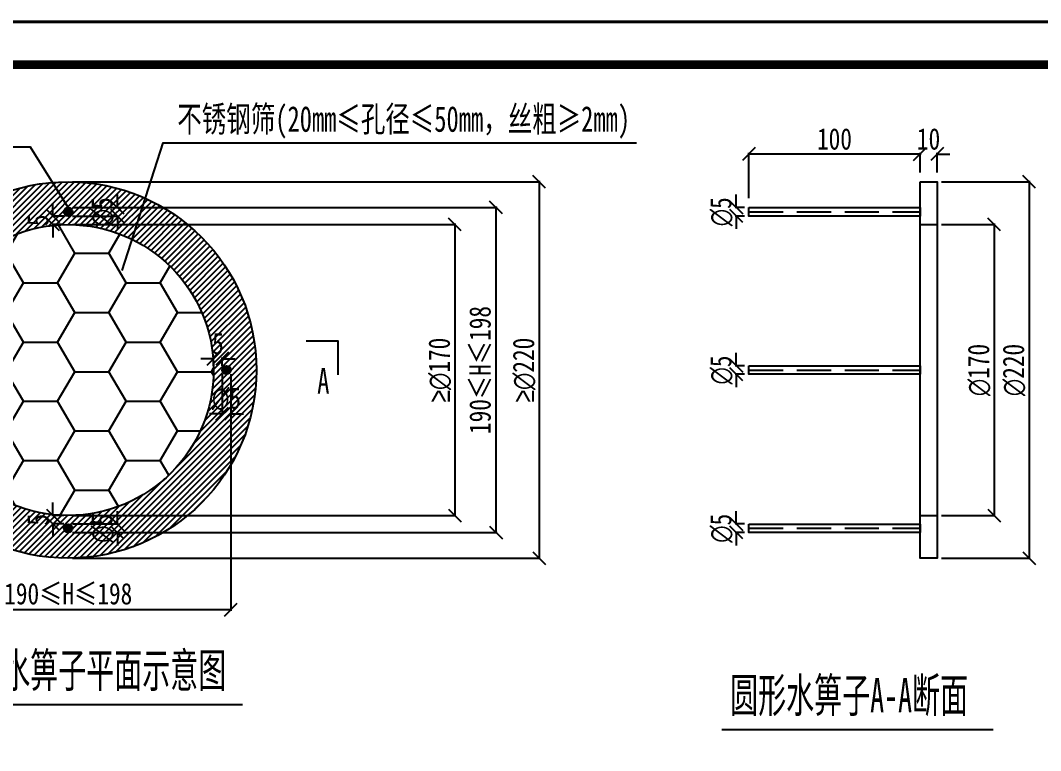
# Model space of a CAD drawing. Header units: inches. Extents: x 543053 to 596620, y -30642 to -5315.
# Drawn here: x 584922 to 587903, y -25342 to -23208 of the extents above; entities that cross this region are included whole.
import ezdxf
from ezdxf.enums import TextEntityAlignment as Align

# ---------------------------------------------------------------- set-up
doc = ezdxf.new("R2010")
doc.units = ezdxf.units.IN
doc.header["$MEASUREMENT"] = 0
doc.header["$PDSIZE"] = -20
doc.linetypes.add('DASH', pattern=[3.5, 2.5, -1])
doc.layers.get('DEFPOINTS').update_dxf_attribs({"color": 250})
for name, color, linetype in [('3', 3, 'Continuous'), ('BZ', 7, 'Continuous'), ('GesoftDrawFrameFrameBlockLayer', 7, 'Continuous'), ('GesoftDrawFrameInLineLayer', 85, 'Continuous'), ('GesoftDrawFrameOutLineLayer', 180, 'Continuous'), ('GesoftDrawFrameTitleLayer', 7, 'Continuous'), ('图标注', 3, 'Continuous'), ('尺寸标注', 7, 'Continuous')]:
    doc.layers.add(name, color=color, linetype=linetype)
doc.styles.add('图标注', font='SimSun.ttf', dxfattribs={"width": 0.7})
doc.styles.add('宋体', font='SimSun.ttf', dxfattribs={"width": 0.8})
doc.styles.add('宋体样式', font='SimSun.ttf', dxfattribs={"width": 0.8})
doc.styles.add('条形码', font='BC_C39.FBC', dxfattribs={"height": 11})
doc.dimstyles.new('5比1 STANDARD', dxfattribs={"dimscale": 25, "dimtxt": 2.5, "dimasz": 1.5, "dimexe": 0.125, "dimexo": 0.5, "dimgap": 0.5, "dimtad": 1, "dimdec": 0, "dimlfac": 0.2, "dimzin": 0, "dimdsep": 46, "dimtxsty": '宋体', "dimblk1": 'OBLIQUE', "dimblk2": 'OBLIQUE', "dimsah": 1, "dimcen": 0.09, "dimdle": 0.125, "dimclrd": 3, "dimclre": 3, "dimclrt": 3, "dimadec": 0, "dimazin": 0, "dimtfac": 1, "dimtdec": 0, "dimtix": 1, "dimtofl": 0, "dimtmove": 0, "dimatfit": 3, "dimldrblk": 'OBLIQUE', "dimfxl": 0, "dimtolj": 1, "dimtzin": 0, "dimlwd": -1, "dimarcsym": 0})

# ---------------------------------------------------------------- blocks, each defined once
blk = doc.blocks.new('_OBLIQUE')
at = {"color": 0, "linetype": 'ByBlock'}
blk.add_line((-0.5, -0.5), (0.5, 0.5), dxfattribs=at)
blk = doc.blocks.new('*D51')
at = {"layer": 'BZ', "color": 3, "ltscale": 5, "transparency": 16777216}
for p, q in [((587014.1, -23754.7), (587014.1, -23717.2)), ((587014.1, -23779.7), (587014.1, -23817.2))]:
    blk.add_line(p, q, dxfattribs=at)
at = {"layer": 'BZ', "color": 3, "lineweight": -2, "ltscale": 5, "transparency": 16777216}
for p, q in [((587038.4, -23754.7), (587011, -23754.7)), ((587038.4, -23779.7), (587011, -23779.7))]:
    blk.add_line(p, q, dxfattribs=at)
at = {"layer": 'DEFPOINTS', "color": 0, "linetype": 'Continuous', "ltscale": 5, "transparency": 16777216}
for p in [(587050.9, -23754.7), (587014.1, -23779.7), (587050.9, -23779.7)]:
    blk.add_point(p, dxfattribs=at)
at = {"layer": 'BZ', "color": 3, "linetype": 'Continuous', "ltscale": 5, "transparency": 16777216, "xscale": 37.5, "yscale": 37.5, "zscale": 37.5}
for p, rotation in [((587014.1, -23754.7), 270), ((587014.1, -23779.7), 90)]:
    blk.add_blockref('_OBLIQUE', p, dxfattribs=dict(at, rotation=rotation))
at = {"layer": 'BZ', "color": 3, "linetype": 'Continuous', "ltscale": 5, "transparency": 16777216, "insert": (586970.4, -23767.2), "char_height": 62.5, "attachment_point": 5, "rotation": 90, "style": '宋体'}
blk.add_mtext('\\A1;{\\fMS PGothic|b0|i0|c128|p34;∅}5', dxfattribs=at)
blk = doc.blocks.new('*D52')
at = {"layer": 'BZ', "color": 3, "ltscale": 5, "transparency": 16777216}
for p, q in [((587014.1, -24217.2), (587014.1, -24179.7)), ((587014.1, -24242.2), (587014.1, -24279.7))]:
    blk.add_line(p, q, dxfattribs=at)
at = {"layer": 'BZ', "color": 3, "lineweight": -2, "ltscale": 5, "transparency": 16777216}
for p, q in [((587038.4, -24217.2), (587011, -24217.2)), ((587038.4, -24242.2), (587011, -24242.2))]:
    blk.add_line(p, q, dxfattribs=at)
at = {"layer": 'DEFPOINTS', "color": 0, "linetype": 'Continuous', "ltscale": 5, "transparency": 16777216}
for p in [(587050.9, -24217.2), (587014.1, -24242.2), (587050.9, -24242.2)]:
    blk.add_point(p, dxfattribs=at)
at = {"layer": 'BZ', "color": 3, "linetype": 'Continuous', "ltscale": 5, "transparency": 16777216, "xscale": 37.5, "yscale": 37.5, "zscale": 37.5}
for p, rotation in [((587014.1, -24217.2), 270), ((587014.1, -24242.2), 90)]:
    blk.add_blockref('_OBLIQUE', p, dxfattribs=dict(at, rotation=rotation))
at = {"layer": 'BZ', "color": 3, "linetype": 'Continuous', "ltscale": 5, "transparency": 16777216, "insert": (586970.4, -24229.7), "char_height": 62.5, "attachment_point": 5, "rotation": 90, "style": '宋体'}
blk.add_mtext('\\A1;{\\fMS PGothic|b0|i0|c128|p34;∅}5', dxfattribs=at)
blk = doc.blocks.new('*D53')
at = {"layer": 'BZ', "color": 3, "ltscale": 5, "transparency": 16777216}
for p, q in [((587014.1, -24679.7), (587014.1, -24642.2)), ((587014.1, -24704.7), (587014.1, -24742.2))]:
    blk.add_line(p, q, dxfattribs=at)
at = {"layer": 'BZ', "color": 3, "lineweight": -2, "ltscale": 5, "transparency": 16777216}
for p, q in [((587038.4, -24679.7), (587011, -24679.7)), ((587038.4, -24704.7), (587011, -24704.7))]:
    blk.add_line(p, q, dxfattribs=at)
at = {"layer": 'DEFPOINTS', "color": 0, "linetype": 'Continuous', "ltscale": 5, "transparency": 16777216}
for p in [(587050.9, -24679.7), (587014.1, -24704.7), (587050.9, -24704.7)]:
    blk.add_point(p, dxfattribs=at)
at = {"layer": 'BZ', "color": 3, "linetype": 'Continuous', "ltscale": 5, "transparency": 16777216, "xscale": 37.5, "yscale": 37.5, "zscale": 37.5}
for p, rotation in [((587014.1, -24679.7), 270), ((587014.1, -24704.7), 90)]:
    blk.add_blockref('_OBLIQUE', p, dxfattribs=dict(at, rotation=rotation))
at = {"layer": 'BZ', "color": 3, "linetype": 'Continuous', "ltscale": 5, "transparency": 16777216, "insert": (586970.4, -24692.2), "char_height": 62.5, "attachment_point": 5, "rotation": 90, "style": '宋体'}
blk.add_mtext('\\A1;{\\fMS PGothic|b0|i0|c128|p34;∅}5', dxfattribs=at)
blk = doc.blocks.new('*D54')
at = {"layer": 'BZ', "color": 3, "lineweight": -2, "ltscale": 5, "transparency": 16777216}
for p, q in [((587613.4, -23679.7), (587872.8, -23679.7)), ((587613.4, -24779.7), (587872.8, -24779.7))]:
    blk.add_line(p, q, dxfattribs=at)
at = {"layer": 'BZ', "color": 3, "ltscale": 5, "transparency": 16777216}
blk.add_line((587869.7, -23676.6), (587869.7, -24782.9), dxfattribs=at)
at = {"layer": 'DEFPOINTS', "color": 0, "linetype": 'Continuous', "ltscale": 5, "transparency": 16777216}
for p in [(587600.9, -23679.7), (587600.9, -24779.7), (587869.7, -24779.7)]:
    blk.add_point(p, dxfattribs=at)
at = {"layer": 'BZ', "color": 3, "linetype": 'Continuous', "ltscale": 5, "transparency": 16777216, "xscale": 37.5, "yscale": 37.5, "zscale": 37.5}
for p, rotation in [((587869.7, -23679.7), 90), ((587869.7, -24779.7), 270)]:
    blk.add_blockref('_OBLIQUE', p, dxfattribs=dict(at, rotation=rotation))
at = {"layer": 'BZ', "color": 3, "linetype": 'Continuous', "ltscale": 5, "transparency": 16777216, "insert": (587825.9, -24229.7), "char_height": 62.5, "attachment_point": 5, "rotation": 90, "style": '宋体'}
blk.add_mtext('\\A1;{\\fMS PGothic|b0|i0|c128|p34;∅}220', dxfattribs=at)
blk = doc.blocks.new('*D55')
at = {"layer": 'BZ', "color": 3, "lineweight": -2, "ltscale": 5, "transparency": 16777216}
for p, q in [((587613.4, -23804.7), (587770.7, -23804.7)), ((587613.4, -24654.7), (587770.7, -24654.7))]:
    blk.add_line(p, q, dxfattribs=at)
at = {"layer": 'BZ', "color": 3, "ltscale": 5, "transparency": 16777216}
blk.add_line((587767.6, -23801.6), (587767.6, -24657.9), dxfattribs=at)
at = {"layer": 'DEFPOINTS', "color": 0, "linetype": 'Continuous', "ltscale": 5, "transparency": 16777216}
for p in [(587600.9, -23804.7), (587600.9, -24654.7), (587767.6, -24654.7)]:
    blk.add_point(p, dxfattribs=at)
at = {"layer": 'BZ', "color": 3, "linetype": 'Continuous', "ltscale": 5, "transparency": 16777216, "xscale": 37.5, "yscale": 37.5, "zscale": 37.5}
for p, rotation in [((587767.6, -23804.7), 90), ((587767.6, -24654.7), 270)]:
    blk.add_blockref('_OBLIQUE', p, dxfattribs=dict(at, rotation=rotation))
at = {"layer": 'BZ', "color": 3, "linetype": 'Continuous', "ltscale": 5, "transparency": 16777216, "insert": (587723.8, -24229.7), "char_height": 62.5, "attachment_point": 5, "rotation": 90, "style": '宋体'}
blk.add_mtext('\\A1;{\\fMS PGothic|b0|i0|c128|p34;∅}170', dxfattribs=at)
blk = doc.blocks.new('*D56')
at = {"layer": 'BZ', "color": 3, "ltscale": 5, "transparency": 16777216}
blk.add_line((587554.1, -23598.5), (587047.8, -23598.5), dxfattribs=at)
at = {"layer": 'BZ', "color": 3, "lineweight": -2, "ltscale": 5, "transparency": 16777216}
for p, q in [((587050.9, -23727.6), (587050.9, -23595.4)), ((587550.9, -23652.6), (587550.9, -23595.4))]:
    blk.add_line(p, q, dxfattribs=at)
at = {"layer": 'DEFPOINTS', "color": 0, "linetype": 'Continuous', "ltscale": 5, "transparency": 16777216}
for p in [(587050.9, -23598.5), (587550.9, -23665.1), (587050.9, -23740.1)]:
    blk.add_point(p, dxfattribs=at)
at = {"layer": 'BZ', "color": 3, "linetype": 'Continuous', "ltscale": 5, "transparency": 16777216, "xscale": 37.5, "yscale": 37.5, "zscale": 37.5, "rotation": 180}
blk.add_blockref('_OBLIQUE', (587050.9, -23598.5), dxfattribs=at)
at = {"layer": 'BZ', "color": 3, "linetype": 'Continuous', "ltscale": 5, "transparency": 16777216, "xscale": 37.5, "yscale": 37.5, "zscale": 37.5}
blk.add_blockref('_OBLIQUE', (587550.9, -23598.5), dxfattribs=at)
at = {"layer": 'BZ', "color": 3, "linetype": 'Continuous', "ltscale": 5, "transparency": 16777216, "insert": (587300.9, -23554.8), "char_height": 62.5, "attachment_point": 5, "style": '宋体'}
blk.add_mtext('\\A1;100', dxfattribs=at)
blk = doc.blocks.new('*D57')
at = {"layer": 'BZ', "color": 3, "ltscale": 5, "transparency": 16777216}
for p, q in [((585205.4, -23754.7), (585205.4, -23717.2)), ((585205.4, -23779.7), (585205.4, -23817.2))]:
    blk.add_line(p, q, dxfattribs=at)
at = {"layer": 'BZ', "color": 3, "lineweight": -2, "ltscale": 5, "transparency": 16777216}
for p, q in [((585074.2, -23754.7), (585208.5, -23754.7)), ((585074.2, -23779.7), (585208.5, -23779.7))]:
    blk.add_line(p, q, dxfattribs=at)
at = {"layer": 'DEFPOINTS', "color": 0, "linetype": 'Continuous', "ltscale": 5, "transparency": 16777216}
for p in [(585061.7, -23754.7), (585061.7, -23779.7), (585205.4, -23779.7)]:
    blk.add_point(p, dxfattribs=at)
at = {"layer": 'BZ', "color": 3, "linetype": 'Continuous', "ltscale": 5, "transparency": 16777216, "xscale": 37.5, "yscale": 37.5, "zscale": 37.5}
for p, rotation in [((585205.4, -23754.7), 270), ((585205.4, -23779.7), 90)]:
    blk.add_blockref('_OBLIQUE', p, dxfattribs=dict(at, rotation=rotation))
at = {"layer": 'BZ', "color": 3, "linetype": 'Continuous', "ltscale": 5, "transparency": 16777216, "insert": (585161.7, -23767.2), "char_height": 62.5, "attachment_point": 5, "rotation": 90, "style": '宋体'}
blk.add_mtext('\\A1;{\\fMS PGothic|b0|i0|c128|p34;∅}5', dxfattribs=at)
blk = doc.blocks.new('*D58')
at = {"layer": 'BZ', "color": 3, "ltscale": 5, "transparency": 16777216}
for p, q in [((585017.1, -23779.7), (585017.1, -23742.2)), ((585017.1, -23804.7), (585017.1, -23842.2))]:
    blk.add_line(p, q, dxfattribs=at)
at = {"layer": 'BZ', "color": 3, "lineweight": -2, "ltscale": 5, "transparency": 16777216}
for p, q in [((585049.2, -23779.7), (585014, -23779.7)), ((585049.2, -23804.7), (585014, -23804.7))]:
    blk.add_line(p, q, dxfattribs=at)
at = {"layer": 'DEFPOINTS', "color": 0, "linetype": 'Continuous', "ltscale": 5, "transparency": 16777216}
for p in [(585061.7, -23779.7), (585017.1, -23804.7), (585061.7, -23804.7)]:
    blk.add_point(p, dxfattribs=at)
at = {"layer": 'BZ', "color": 3, "linetype": 'Continuous', "ltscale": 5, "transparency": 16777216, "xscale": 37.5, "yscale": 37.5, "zscale": 37.5}
for p, rotation in [((585017.1, -23779.7), 270), ((585017.1, -23804.7), 90)]:
    blk.add_blockref('_OBLIQUE', p, dxfattribs=dict(at, rotation=rotation))
at = {"layer": 'BZ', "color": 3, "linetype": 'Continuous', "ltscale": 5, "transparency": 16777216, "insert": (584973.3, -23792.2), "char_height": 62.5, "attachment_point": 5, "rotation": 90, "style": '宋体'}
blk.add_mtext('\\A1;5', dxfattribs=at)
blk = doc.blocks.new('*D59')
at = {"layer": 'BZ', "color": 3, "ltscale": 5, "transparency": 16777216}
for p, q in [((585205.4, -24679.7), (585205.4, -24642.2)), ((585205.4, -24704.7), (585205.4, -24742.2))]:
    blk.add_line(p, q, dxfattribs=at)
at = {"layer": 'BZ', "color": 3, "lineweight": -2, "ltscale": 5, "transparency": 16777216}
for p, q in [((585074.2, -24679.7), (585208.5, -24679.7)), ((585074.2, -24704.7), (585208.5, -24704.7))]:
    blk.add_line(p, q, dxfattribs=at)
at = {"layer": 'DEFPOINTS', "color": 0, "linetype": 'Continuous', "ltscale": 5, "transparency": 16777216}
for p in [(585061.7, -24679.7), (585061.7, -24704.7), (585205.4, -24704.7)]:
    blk.add_point(p, dxfattribs=at)
at = {"layer": 'BZ', "color": 3, "linetype": 'Continuous', "ltscale": 5, "transparency": 16777216, "xscale": 37.5, "yscale": 37.5, "zscale": 37.5}
for p, rotation in [((585205.4, -24679.7), 270), ((585205.4, -24704.7), 90)]:
    blk.add_blockref('_OBLIQUE', p, dxfattribs=dict(at, rotation=rotation))
at = {"layer": 'BZ', "color": 3, "linetype": 'Continuous', "ltscale": 5, "transparency": 16777216, "insert": (585161.7, -24692.2), "char_height": 62.5, "attachment_point": 5, "rotation": 90, "style": '宋体'}
blk.add_mtext('\\A1;{\\fMS PGothic|b0|i0|c128|p34;∅}5', dxfattribs=at)
blk = doc.blocks.new('*D60')
at = {"layer": 'BZ', "color": 3, "ltscale": 5, "transparency": 16777216}
for p, q in [((585017.1, -24654.7), (585017.1, -24617.2)), ((585017.1, -24679.7), (585017.1, -24717.2))]:
    blk.add_line(p, q, dxfattribs=at)
at = {"layer": 'BZ', "color": 3, "lineweight": -2, "ltscale": 5, "transparency": 16777216}
for p, q in [((585049.2, -24654.7), (585014, -24654.7)), ((585049.2, -24679.7), (585014, -24679.7))]:
    blk.add_line(p, q, dxfattribs=at)
at = {"layer": 'DEFPOINTS', "color": 0, "linetype": 'Continuous', "ltscale": 5, "transparency": 16777216}
for p in [(585061.7, -24654.7), (585017.1, -24679.7), (585061.7, -24679.7)]:
    blk.add_point(p, dxfattribs=at)
at = {"layer": 'BZ', "color": 3, "linetype": 'Continuous', "ltscale": 5, "transparency": 16777216, "xscale": 37.5, "yscale": 37.5, "zscale": 37.5}
for p, rotation in [((585017.1, -24654.7), 270), ((585017.1, -24679.7), 90)]:
    blk.add_blockref('_OBLIQUE', p, dxfattribs=dict(at, rotation=rotation))
at = {"layer": 'BZ', "color": 3, "linetype": 'Continuous', "ltscale": 5, "transparency": 16777216, "insert": (584973.3, -24667.2), "char_height": 62.5, "attachment_point": 5, "rotation": 90, "style": '宋体'}
blk.add_mtext('\\A1;5', dxfattribs=at)
blk = doc.blocks.new('*D61')
at = {"layer": 'BZ', "color": 3, "lineweight": -2, "ltscale": 5, "transparency": 16777216}
for p, q in [((585511.7, -24242.2), (585511.7, -24360.6)), ((585536.7, -24242.2), (585536.7, -24360.6))]:
    blk.add_line(p, q, dxfattribs=at)
at = {"layer": 'BZ', "color": 3, "ltscale": 5, "transparency": 16777216}
for p, q in [((585511.7, -24357.5), (585474.2, -24357.5)), ((585536.7, -24357.5), (585574.2, -24357.5))]:
    blk.add_line(p, q, dxfattribs=at)
at = {"layer": 'DEFPOINTS', "color": 0, "linetype": 'Continuous', "ltscale": 5, "transparency": 16777216}
for p in [(585511.7, -24229.7), (585536.7, -24229.7), (585536.7, -24357.5)]:
    blk.add_point(p, dxfattribs=at)
at = {"layer": 'BZ', "color": 3, "linetype": 'Continuous', "ltscale": 5, "transparency": 16777216, "xscale": 37.5, "yscale": 37.5, "zscale": 37.5}
blk.add_blockref('_OBLIQUE', (585511.7, -24357.5), dxfattribs=at)
at = {"layer": 'BZ', "color": 3, "linetype": 'Continuous', "ltscale": 5, "transparency": 16777216, "xscale": 37.5, "yscale": 37.5, "zscale": 37.5, "rotation": 180}
blk.add_blockref('_OBLIQUE', (585536.7, -24357.5), dxfattribs=at)
at = {"layer": 'BZ', "color": 3, "linetype": 'Continuous', "ltscale": 5, "transparency": 16777216, "insert": (585524.2, -24313.7), "char_height": 62.5, "attachment_point": 5, "style": '宋体'}
blk.add_mtext('\\A1;{\\fMS PGothic|b0|i0|c128|p34;∅}5', dxfattribs=at)
blk = doc.blocks.new('*D62')
at = {"layer": 'BZ', "color": 3, "ltscale": 5, "transparency": 16777216}
for p, q in [((585486.7, -24196.6), (585449.2, -24196.6)), ((585511.7, -24196.6), (585549.2, -24196.6))]:
    blk.add_line(p, q, dxfattribs=at)
at = {"layer": 'BZ', "color": 3, "lineweight": -2, "ltscale": 5, "transparency": 16777216}
for p, q in [((585486.7, -24217.2), (585486.7, -24193.5)), ((585511.7, -24217.2), (585511.7, -24193.5))]:
    blk.add_line(p, q, dxfattribs=at)
at = {"layer": 'DEFPOINTS', "color": 0, "linetype": 'Continuous', "ltscale": 5, "transparency": 16777216}
for p in [(585486.7, -24196.6), (585486.7, -24229.7), (585511.7, -24229.7)]:
    blk.add_point(p, dxfattribs=at)
at = {"layer": 'BZ', "color": 3, "linetype": 'Continuous', "ltscale": 5, "transparency": 16777216, "xscale": 37.5, "yscale": 37.5, "zscale": 37.5}
blk.add_blockref('_OBLIQUE', (585486.7, -24196.6), dxfattribs=at)
at = {"layer": 'BZ', "color": 3, "linetype": 'Continuous', "ltscale": 5, "transparency": 16777216, "xscale": 37.5, "yscale": 37.5, "zscale": 37.5, "rotation": 180}
blk.add_blockref('_OBLIQUE', (585511.7, -24196.6), dxfattribs=at)
at = {"layer": 'BZ', "color": 3, "linetype": 'Continuous', "ltscale": 5, "transparency": 16777216, "insert": (585499.2, -24152.8), "char_height": 62.5, "attachment_point": 5, "style": '宋体'}
blk.add_mtext('\\A1;5', dxfattribs=at)
blk = doc.blocks.new('*D65')
at = {"layer": 'BZ', "color": 3, "lineweight": -2, "ltscale": 5, "transparency": 16777216}
for p, q in [((584586.6, -24241.7), (584586.6, -24933.4)), ((585536.7, -24242.2), (585536.7, -24933.4))]:
    blk.add_line(p, q, dxfattribs=at)
at = {"layer": 'BZ', "color": 3, "ltscale": 5, "transparency": 16777216}
blk.add_line((585539.8, -24930.2), (584583.5, -24930.2), dxfattribs=at)
at = {"layer": 'DEFPOINTS', "color": 0, "linetype": 'Continuous', "ltscale": 5, "transparency": 16777216}
for p in [(584586.6, -24229.2), (585536.7, -24229.7), (584586.6, -24930.2)]:
    blk.add_point(p, dxfattribs=at)
at = {"layer": 'BZ', "color": 3, "linetype": 'Continuous', "ltscale": 5, "transparency": 16777216, "xscale": 37.5, "yscale": 37.5, "zscale": 37.5, "rotation": 180}
blk.add_blockref('_OBLIQUE', (584586.6, -24930.2), dxfattribs=at)
at = {"layer": 'BZ', "color": 3, "linetype": 'Continuous', "ltscale": 5, "transparency": 16777216, "xscale": 37.5, "yscale": 37.5, "zscale": 37.5}
blk.add_blockref('_OBLIQUE', (585536.7, -24930.2), dxfattribs=at)
at = {"layer": 'BZ', "color": 3, "linetype": 'Continuous', "ltscale": 5, "transparency": 16777216, "insert": (585061.7, -24884.4), "char_height": 62.5, "width": 3245.354, "attachment_point": 5, "style": '宋体'}
blk.add_mtext('\\A1;190≤H≤198', dxfattribs=at)
blk = doc.blocks.new('*D66')
at = {"layer": 'BZ', "color": 3, "lineweight": -2, "ltscale": 5, "transparency": 16777216}
for p, q in [((585074.2, -23679.7), (586440.9, -23679.7)), ((585074.2, -24779.7), (586440.9, -24779.7))]:
    blk.add_line(p, q, dxfattribs=at)
at = {"layer": 'BZ', "color": 3, "ltscale": 5, "transparency": 16777216}
blk.add_line((586437.8, -23676.6), (586437.8, -24782.9), dxfattribs=at)
at = {"layer": 'DEFPOINTS', "color": 0, "linetype": 'Continuous', "ltscale": 5, "transparency": 16777216}
for p in [(585061.7, -23679.7), (585061.7, -24779.7), (586437.8, -24779.7)]:
    blk.add_point(p, dxfattribs=at)
at = {"layer": 'BZ', "color": 3, "linetype": 'Continuous', "ltscale": 5, "transparency": 16777216, "xscale": 37.5, "yscale": 37.5, "zscale": 37.5}
for p, rotation in [((586437.8, -23679.7), 90), ((586437.8, -24779.7), 270)]:
    blk.add_blockref('_OBLIQUE', p, dxfattribs=dict(at, rotation=rotation))
at = {"layer": 'BZ', "color": 3, "linetype": 'Continuous', "ltscale": 5, "transparency": 16777216, "insert": (586394.1, -24229.7), "char_height": 62.5, "attachment_point": 5, "rotation": 90, "style": '宋体'}
blk.add_mtext('\\A1;{\\fMS PGothic|b0|i0|c134|p34;≥\\fMS PGothic|b0|i0|c128|p34;∅}220', dxfattribs=at)
blk = doc.blocks.new('*D67')
at = {"layer": 'BZ', "color": 3, "lineweight": -2, "ltscale": 5, "transparency": 16777216}
for p, q in [((585074.2, -23754.7), (586314.9, -23754.7)), ((585074.2, -24704.7), (586314.9, -24704.7))]:
    blk.add_line(p, q, dxfattribs=at)
at = {"layer": 'BZ', "color": 3, "ltscale": 5, "transparency": 16777216}
blk.add_line((586311.7, -23751.6), (586311.7, -24707.9), dxfattribs=at)
at = {"layer": 'DEFPOINTS', "color": 0, "linetype": 'Continuous', "ltscale": 5, "transparency": 16777216}
for p in [(585061.7, -23754.7), (585061.7, -24704.7), (586311.7, -24704.7)]:
    blk.add_point(p, dxfattribs=at)
at = {"layer": 'BZ', "color": 3, "linetype": 'Continuous', "ltscale": 5, "transparency": 16777216, "xscale": 37.5, "yscale": 37.5, "zscale": 37.5}
for p, rotation in [((586311.7, -23754.7), 90), ((586311.7, -24704.7), 270)]:
    blk.add_blockref('_OBLIQUE', p, dxfattribs=dict(at, rotation=rotation))
at = {"layer": 'BZ', "color": 3, "linetype": 'Continuous', "ltscale": 5, "transparency": 16777216, "insert": (586265.9, -24229.7), "char_height": 62.5, "attachment_point": 5, "rotation": 90, "style": '宋体'}
blk.add_mtext('\\A1;190≤H≤198', dxfattribs=at)
blk = doc.blocks.new('*D45')
at = {"layer": 'BZ', "color": 3, "lineweight": -2, "ltscale": 5, "transparency": 16777216}
for p, q in [((585074.2, -23804.7), (586194.6, -23804.7)), ((585074.2, -24654.7), (586194.6, -24654.7))]:
    blk.add_line(p, q, dxfattribs=at)
at = {"layer": 'BZ', "color": 3, "ltscale": 5, "transparency": 16777216}
blk.add_line((586191.5, -23801.6), (586191.5, -24657.9), dxfattribs=at)
at = {"layer": 'DEFPOINTS', "color": 0, "linetype": 'Continuous', "ltscale": 5, "transparency": 16777216}
for p in [(585061.7, -23804.7), (585061.7, -24654.7), (586191.5, -24654.7)]:
    blk.add_point(p, dxfattribs=at)
at = {"layer": 'BZ', "color": 3, "linetype": 'Continuous', "ltscale": 5, "transparency": 16777216, "xscale": 37.5, "yscale": 37.5, "zscale": 37.5}
for p, rotation in [((586191.5, -23804.7), 90), ((586191.5, -24654.7), 270)]:
    blk.add_blockref('_OBLIQUE', p, dxfattribs=dict(at, rotation=rotation))
at = {"layer": 'BZ', "color": 3, "linetype": 'Continuous', "ltscale": 5, "transparency": 16777216, "insert": (586147.7, -24229.7), "char_height": 62.5, "attachment_point": 5, "rotation": 90, "style": '宋体'}
blk.add_mtext('\\A1;{\\fMS PGothic|b0|i0|c134|p34;≥\\fMS PGothic|b0|i0|c128|p34;∅}170', dxfattribs=at)
blk = doc.blocks.new('*D47')
at = {"layer": 'BZ', "color": 3, "ltscale": 5, "transparency": 16777216}
for p, q in [((587550.9, -23598.5), (587513.4, -23598.5)), ((587600.9, -23598.5), (587638.4, -23598.5))]:
    blk.add_line(p, q, dxfattribs=at)
at = {"layer": 'BZ', "color": 3, "lineweight": -2, "ltscale": 5, "transparency": 16777216}
for p, q in [((587550.9, -23652.6), (587550.9, -23595.4)), ((587600.9, -23652.6), (587600.9, -23595.4))]:
    blk.add_line(p, q, dxfattribs=at)
at = {"layer": 'DEFPOINTS', "color": 0, "linetype": 'Continuous', "ltscale": 5, "transparency": 16777216}
for p in [(587600.9, -23598.5), (587550.9, -23665.1), (587600.9, -23665.1)]:
    blk.add_point(p, dxfattribs=at)
at = {"layer": 'BZ', "color": 3, "linetype": 'Continuous', "ltscale": 5, "transparency": 16777216, "xscale": 37.5, "yscale": 37.5, "zscale": 37.5}
blk.add_blockref('_OBLIQUE', (587550.9, -23598.5), dxfattribs=at)
at = {"layer": 'BZ', "color": 3, "linetype": 'Continuous', "ltscale": 5, "transparency": 16777216, "xscale": 37.5, "yscale": 37.5, "zscale": 37.5, "rotation": 180}
blk.add_blockref('_OBLIQUE', (587600.9, -23598.5), dxfattribs=at)
at = {"layer": 'BZ', "color": 3, "linetype": 'Continuous', "ltscale": 5, "transparency": 16777216, "insert": (587575.9, -23554.8), "char_height": 62.5, "attachment_point": 5, "style": '宋体'}
blk.add_mtext('\\A1;10', dxfattribs=at)
blk = doc.blocks.new('1.5_eaa4bf46eeeead69e0f42e81b805ac6c')
at = {"layer": 'GesoftDrawFrameInLineLayer', "color": 0, "const_width": 1}
blk.add_lwpolyline([(0, 0), (0, 287), (-1020, 287), (-1020, 0), (0, 0)], dxfattribs=at)
at = {"layer": 'GesoftDrawFrameOutLineLayer', "color": 0, "const_width": 0.35}
blk.add_lwpolyline([(5, -5), (5, 292), (-1045, 292), (-1045, -5), (5, -5)], dxfattribs=at)
blk = doc.blocks.new('GESOFT00000000NEW_049a35bf7f0736cc4250df00ece10f93_eaa4bf46eeeead69e0f42e81b805ac6c_2e1cf7a908f61d0b50dc33cccab90907')
at = {"layer": 'GesoftDrawFrameFrameBlockLayer'}
blk.add_blockref('1.5_eaa4bf46eeeead69e0f42e81b805ac6c', (0, 0), dxfattribs=at)
at = {"layer": 'GesoftDrawFrameTitleLayer', "color": 7, "style": '条形码', "width": 2}
blk.add_attdef('BARCODE', (-2.8, 60.5), '', height=6, rotation=90, dxfattribs=at)
at = {"layer": 'GesoftDrawFrameTitleLayer', "style": '宋体样式'}
for tag, height, width, p in [('GCMC0', 3.6, 0.8, (-40, 43.4)), ('SHEJI', 2.5, 0.8, (-154, 35.2)), ('SHEJI2', 2.5, 0.8, (-137.76, 35.27)), ('SJJD', 2.5, 0.8, (-14, 34.4)), ('JIAOHE', 2.5, 0.8, (-154, 28.8)), ('JIAOHE2', 2.5, 0.8, (-137.61, 28.83)), ('VERSION0', 2.5, 0.8, (-14, 26.4)), ('ZTSD', 2.5, 0.8, (-190, 24)), ('CEMING', 4, 0.7, (-84, 22.59)), ('ZYFZR1', 2.5, 0.8, (-154, 22.4)), ('ZYFZR2', 2.5, 0.8, (-137.76, 22.24)), ('BILI', 2.5, 0.8, (-14, 18.4)), ('XMFZR1', 2.5, 0.8, (-154, 16)), ('XMFZR2', 2.5, 0.8, (-137.98, 16.22)), ('DOCNAME0', 3.5, 0.9, (-84, 13.27)), ('SENHE', 2.5, 0.8, (-154, 9.6)), ('SENHE2', 2.5, 0.8, (-137.41, 9.52)), ('DOCNAME2', 3.5, 0.9, (-84, 9.42)), ('RIQI', 2.5, 0.8, (-14, 10.4)), ('XTSD', 2.5, 0.8, (-190, 4.8)), ('SENDING2', 2.5, 0.8, (-137.41, 3.81)), ('PAGENUMBER', 2.5, 0.8, (-31.78, 3.83)), ('PAGECOUNT', 2.5, 0.8, (-10.8, 3.83)), ('SENDING', 2.5, 0.8, (-154, 3.2)), ('TUHAO', 2.5, 0.8, (-91.5, 3.2)), ('PROJECTNO', 2.5, 0.8, (-47.5, 3.2))]:
    blk.add_attdef(tag, text='', height=height, dxfattribs=dict(at, width=width)).set_placement(p, align=Align.MIDDLE_CENTER)
blk.add_attdef('PIANMING', text='', height=4, dxfattribs=at).set_placement((-84, 31.09), align=Align.MIDDLE_CENTER)

msp = doc.modelspace()

# ---------------------------------------------------------------- hatches: boundary and pattern name
at = {"layer": 'BZ', "linetype": 'Continuous', "ltscale": 5}
h = msp.add_hatch(dxfattribs=at)
h.set_pattern_fill('ANSI31', color=8, scale=100)
h.set_pattern_definition([(45, (-908591.834, 454698.095), (-8.83883476, 8.83883476), [])])
h.paths.add_polyline_path([(585611.66, -24229.73, 1), (584511.66, -24229.73, 1)])
h.paths.add_polyline_path([(585486.66, -24229.73, -1), (584636.66, -24229.73, -1)], flags=16)
h = msp.add_hatch(color=5, dxfattribs=at)
h.dxf.hatch_style = 1
h.paths.add_polyline_path([(585074.16, -23767.23, 1), (585049.16, -23767.23, 1)])
at = {"layer": 'BZ', "linetype": 'Continuous', "ltscale": 50}
h = msp.add_hatch(dxfattribs=at)
h.set_pattern_fill('HONEY', color=8, scale=800)
h.set_pattern_definition([(0, (605930.54, -5268.755), (150, 86.60254), [100, -200]), (120, (605930.54, -5268.755), (-150, 86.60254), [100, -200]), (60, (605930.54, -5268.755), (3e-14, 173.20508), [-200, 100])])
h.paths.add_polyline_path([(585486.66, -24229.73, 1), (584636.66, -24229.73, 1)])
at = {"layer": 'BZ', "linetype": 'Continuous', "ltscale": 5}
h = msp.add_hatch(color=5, dxfattribs=at)
h.dxf.hatch_style = 1
h.paths.add_polyline_path([(585536.66, -24229.73, 1), (585511.66, -24229.73, 1)])
h = msp.add_hatch(color=5, dxfattribs=at)
h.dxf.hatch_style = 1
h.paths.add_polyline_path([(585074.16, -24692.23, 1), (585049.16, -24692.23, 1)])

# ---------------------------------------------------------------- linework, layer by layer
at = {"color": 4, "ltscale": 3}
for p, q in [((584681.22, -25207.34), (585571.17, -25207.34)), ((586972.13, -25280.43), (587764.33, -25280.43))]:
    msp.add_line(p, q, dxfattribs=at)
at = {"layer": 'BZ', "color": 8, "linetype": 'DASH', "ltscale": 40}
for p, q in [((587050.94, -23767.23), (587550.94, -23767.23)), ((587550.94, -23804.73), (587600.94, -23804.73)), ((587050.94, -24229.73), (587550.94, -24229.73)), ((587550.94, -24654.73), (587600.94, -24654.73)), ((587050.94, -24692.23), (587550.94, -24692.23))]:
    msp.add_line(p, q, dxfattribs=at)
at = {"layer": 'BZ', "color": 3, "linetype": 'Continuous', "ltscale": 5}
for points in [[(585061.66, -23754.73), (584951.57, -23578.09), (583651.96, -23578.09)], [(585219.6, -23939.05), (585339.14, -23565.78), (586722.45, -23565.78)]]:
    msp.add_lwpolyline(points, dxfattribs=at)
at = {"layer": 'BZ', "color": 4, "linetype": 'Continuous', "ltscale": 5}
for points in [[(587550.94, -23679.73), (587600.94, -23679.73), (587600.94, -24779.73), (587550.94, -24779.73)], [(587050.94, -23754.73), (587550.94, -23754.73), (587550.94, -23779.73), (587050.94, -23779.73)], [(587050.94, -24217.23), (587550.94, -24217.23), (587550.94, -24242.23), (587050.94, -24242.23)], [(587050.94, -24679.73), (587550.94, -24679.73), (587550.94, -24704.73), (587050.94, -24704.73)]]:
    msp.add_lwpolyline(points, close=True, dxfattribs=at)
for radius in [550, 425]:
    msp.add_circle((585061.66, -24229.73), radius, dxfattribs=at)
at = {"layer": 'BZ', "color": 3, "linetype": 'Continuous', "ltscale": 5}
for centre in [(585061.66, -23767.23), (585524.16, -24229.73), (585061.66, -24692.23)]:
    msp.add_circle(centre, 12.5, dxfattribs=at)
at = {"layer": '尺寸标注', "color": 0}
msp.add_lwpolyline([(585850.85, -24243.43), (585850.85, -24145.53), (585757.03, -24145.53)], dxfattribs=at)

# ---------------------------------------------------------------- block references
at = {"layer": '尺寸标注', "color": 0, "xscale": 25, "yscale": 25, "zscale": 25}
msp.add_blockref('GESOFT00000000NEW_049a35bf7f0736cc4250df00ece10f93_eaa4bf46eeeead69e0f42e81b805ac6c_2e1cf7a908f61d0b50dc33cccab90907', (596490.77, -30512.4), dxfattribs=at)

# ---------------------------------------------------------------- texts
at = {"layer": '3', "style": '宋体', "width": 0.7}
msp.add_text('不锈钢筛(20mm≤孔径≤50mm，丝粗≥2mm)', height=75, dxfattribs=at).set_placement((586041.86, -23496.01), align=Align.MIDDLE_CENTER)
at = {"layer": 'BZ', "color": 3, "linetype": 'Continuous', "style": '宋体', "width": 0.6}
for s, p in [('圆形水箅子平面示意图', (584705.1, -25157)), ('圆形水箅子A-A断面', (586996.01, -25230.09))]:
    msp.add_text(s, height=100, dxfattribs=at).set_placement(p)
at = {"layer": '图标注', "style": '图标注', "width": 0.7}
msp.add_text('A', height=75, dxfattribs=at).set_placement((585807.15, -24261.16), align=Align.MIDDLE)

# ---------------------------------------------------------------- dimensions: what is measured, and where the dimension line sits
at = {"layer": 'BZ', "color": 3, "linetype": 'Continuous', "ltscale": 5}
for base, p1, p2, picture, middle in [((587050.94, -23598.55), (587550.94, -23665.06), (587050.94, -23740.06), '*D56', (587300.94, -23554.8)), ((587600.94, -23598.55), (587550.94, -23665.06), (587600.94, -23665.06), '*D47', (587575.94, -23554.8)), ((585486.66, -24196.59), (585511.66, -24229.73), (585486.66, -24229.73), '*D62', (585499.16, -24152.84))]:
    dim = msp.add_linear_dim(base=base, p1=p1, p2=p2, dimstyle='5比1 STANDARD', dxfattribs=at)
    dim.commit()
    dim.dimension.update_dxf_attribs({"geometry": picture, "text_midpoint": middle})
for base, p1, p2, text, picture, middle in [((586437.81, -24779.73), (585061.66, -23679.73), (585061.66, -24779.73), '{\\fMS PGothic|b0|i0|c134|p34;≥\\fMS PGothic|b0|i0|c128|p34;∅}<>', '*D66', (586394.06, -24229.73)), ((587869.65, -24779.73), (587600.94, -23679.73), (587600.94, -24779.73), '{\\fMS PGothic|b0|i0|c128|p34;∅}<>', '*D54', (587825.9, -24229.73)), ((585205.4, -23779.73), (585061.66, -23754.73), (585061.66, -23779.73), '{\\fMS PGothic|b0|i0|c128|p34;∅}<>', '*D57', (585161.65, -23767.23)), ((587014.14, -23779.73), (587050.94, -23754.73), (587050.94, -23779.73), '{\\fMS PGothic|b0|i0|c128|p34;∅}<>', '*D51', (586970.39, -23767.23)), ((586311.74, -24704.73), (585061.66, -23754.73), (585061.66, -24704.73), '<>≤H≤198', '*D67', (586265.89, -24229.73)), ((586191.47, -24654.73), (585061.66, -23804.73), (585061.66, -24654.73), '{\\fMS PGothic|b0|i0|c134|p34;≥\\fMS PGothic|b0|i0|c128|p34;∅}<>', '*D45', (586147.72, -24229.73)), ((587767.56, -24654.73), (587600.94, -23804.73), (587600.94, -24654.73), '{\\fMS PGothic|b0|i0|c128|p34;∅}<>', '*D55', (587723.81, -24229.73)), ((587014.14, -24242.23), (587050.94, -24217.23), (587050.94, -24242.23), '{\\fMS PGothic|b0|i0|c128|p34;∅}<>', '*D52', (586970.39, -24229.73)), ((585205.4, -24704.73), (585061.66, -24679.73), (585061.66, -24704.73), '{\\fMS PGothic|b0|i0|c128|p34;∅}<>', '*D59', (585161.65, -24692.23)), ((587014.14, -24704.73), (587050.94, -24679.73), (587050.94, -24704.73), '{\\fMS PGothic|b0|i0|c128|p34;∅}<>', '*D53', (586970.39, -24692.23))]:
    dim = msp.add_linear_dim(base=base, p1=p1, p2=p2, angle=90, text=text, dimstyle='5比1 STANDARD', dxfattribs=at)
    dim.commit()
    dim.dimension.update_dxf_attribs({"geometry": picture, "text_midpoint": middle})
for base, p1, p2, picture, middle in [((585017.09, -23804.73), (585061.66, -23779.73), (585061.66, -23804.73), '*D58', (584973.34, -23792.23)), ((585017.09, -24679.73), (585061.66, -24654.73), (585061.66, -24679.73), '*D60', (584973.34, -24667.23))]:
    dim = msp.add_linear_dim(base=base, p1=p1, p2=p2, angle=90, dimstyle='5比1 STANDARD', dxfattribs=at)
    dim.commit()
    dim.dimension.update_dxf_attribs({"geometry": picture, "text_midpoint": middle})
for base, p1, p2, text, picture, middle in [((584586.65, -24930.23), (585536.66, -24229.73), (584586.65, -24229.24), '<>≤H≤198', '*D65', (585061.65, -24884.39)), ((585536.66, -24357.48), (585511.66, -24229.73), (585536.66, -24229.73), '{\\fMS PGothic|b0|i0|c128|p34;∅}<>', '*D61', (585524.16, -24313.73))]:
    dim = msp.add_linear_dim(base=base, p1=p1, p2=p2, text=text, dimstyle='5比1 STANDARD', dxfattribs=at)
    dim.commit()
    dim.dimension.update_dxf_attribs({"geometry": picture, "text_midpoint": middle})

doc.saveas('drawing.dxf')
